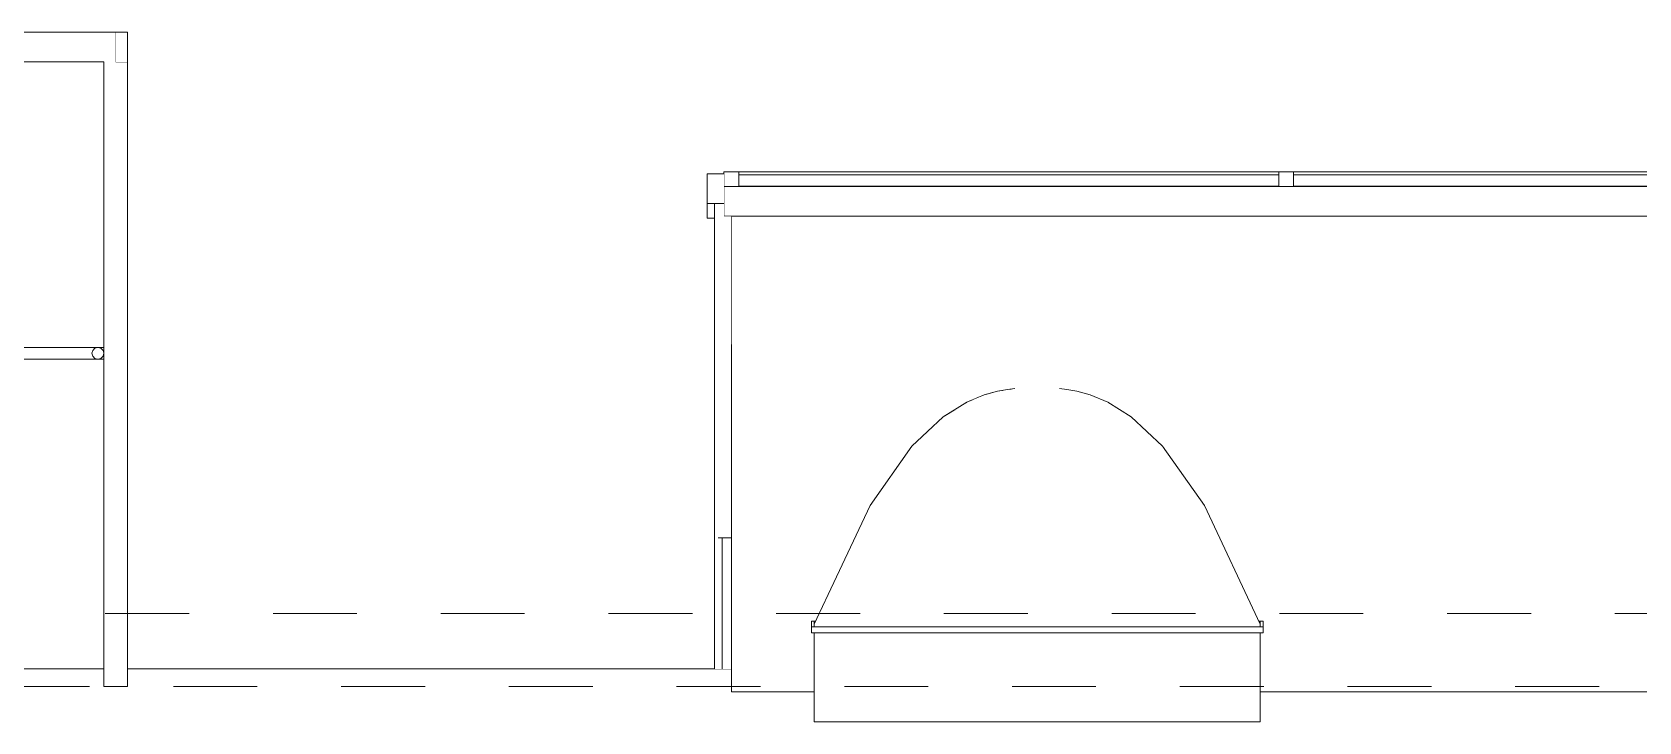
# Model space of a CAD drawing. Header units: millimetres. Extents: x -48147 to 1417267, y -496296 to 18123.
# Drawn here: x 1398911 to 1401615, y -475132 to -473973 of the extents above; entities that cross this region are included whole.
import ezdxf

# ---------------------------------------------------------------- set-up
doc = ezdxf.new("R2010")
doc.units = ezdxf.units.MM
doc.header["$MEASUREMENT"] = 0
doc.linetypes.add('Dashed', pattern=[2822.222233, 1411.111116, -1411.111116])
doc.linetypes.add('Wipeout_Contour', pattern=[1000, 0, -1000])
for name, color, linetype, lineweight, true_color in [('0_Pen_No__105', 7, 'Continuous', 15, 0xa6a6a6), ('New_A-20-M_Roof_Pen_No__63', 7, 'Continuous', 20, 0x606060), ('New_A-25-M_Wall_Ext_Pen_No__64', 7, 'Continuous', 20, 0x606060)]:
    doc.layers.add(name, color=color, linetype=linetype, lineweight=lineweight, true_color=true_color)
for name, color, linetype, lineweight in [('A-25-M_Wall_Int_Pen_No__2', 8, 'Continuous', 15), ('New_A-20-M_Roof_Pen_No__92', 8, 'Continuous', 13), ('S-280-M_COLUMN.IFC Import_Pen_No__88', 8, 'Continuous', 20), ('S-280-M_STRUCT_FRAME.IFC Import_Pen_No__90', 8, 'Continuous', 20)]:
    doc.layers.add(name, color=color, linetype=linetype, lineweight=lineweight)
for name, color, linetype in [('New_A-20-M_Roof', 7, 'Continuous'), ('New_A-25-M_Wall_Ext', 7, 'Continuous'), ('S-280-M_COLUMN.IFC Import', 7, 'Continuous'), ('S-280-M_STRUCT_FRAME.IFC Import', 7, 'Continuous')]:
    doc.layers.add(name, color=color, linetype=linetype)

# ---------------------------------------------------------------- blocks, each defined once
blk = doc.blocks.new('Section Elem_76_2', base_point=(1376122.5, -491272.8))
at = {"color": 254, "linetype": 'Wipeout_Contour', "lineweight": 0, "ltscale": 5904790.510427787}
blk.add_wipeout([(1397006.4, -474022.8), (1399051.8, -474022.8), (1399051.8, -473972.8), (1397006.4, -473972.8)], dxfattribs=at).dxf.layer = 'New_A-25-M_Wall_Ext'
at = {"layer": 'New_A-25-M_Wall_Ext_Pen_No__64', "linetype": 'Continuous'}
blk.add_line((1397006.4, -473972.8), (1399051.8, -473972.8), dxfattribs=at)
at = {"color": 254, "linetype": 'Wipeout_Contour', "lineweight": 0, "ltscale": 5909371.277110103}
blk.add_wipeout([(1399031.8, -475072.8), (1399071.8, -475072.8), (1399071.8, -474022.8), (1399031.8, -474022.8)], dxfattribs=at).dxf.layer = 'New_A-25-M_Wall_Ext'
at = {"layer": 'New_A-25-M_Wall_Ext_Pen_No__64', "linetype": 'Continuous'}
for p, q in [((1399051.8, -474022.8), (1399051.8, -473972.8)), ((1397026.4, -474022.8), (1399031.8, -474022.8)), ((1399051.8, -474022.8), (1399071.8, -474022.8)), ((1399071.8, -475072.8), (1399071.8, -474022.8)), ((1399031.8, -475072.8), (1399071.8, -475072.8))]:
    blk.add_line(p, q, dxfattribs=at)
at = {"color": 254, "linetype": 'Wipeout_Contour', "lineweight": 0, "ltscale": 5905416.61173059}
blk.add_wipeout([(1397026.4, -474504.2), (1399016.8, -474504.2), (1399021.8, -474502.8), (1397026.4, -474502.8)], dxfattribs=at).dxf.layer = 'New_A-25-M_Wall_Ext'
at = {"color": 254, "linetype": 'Wipeout_Contour', "lineweight": 0, "ltscale": 5909223.546405271}
blk.add_wipeout([(1399021.8, -474502.8), (1399026.8, -474504.2), (1399031.8, -474504.2), (1399031.8, -474502.8)], dxfattribs=at).dxf.layer = 'New_A-25-M_Wall_Ext'
at = {"color": 254, "linetype": 'Wipeout_Contour', "lineweight": 0, "ltscale": 5909234.739934802}
blk.add_wipeout([(1399026.8, -474504.2), (1399030.5, -474507.8), (1399031.8, -474507.8), (1399031.8, -474504.2)], dxfattribs=at).dxf.layer = 'New_A-25-M_Wall_Ext'
at = {"color": 254, "linetype": 'Wipeout_Contour', "lineweight": 0, "ltscale": 5905411.623755106}
blk.add_wipeout([(1397026.4, -474507.8), (1399013.1, -474507.8), (1399016.8, -474504.2), (1397026.4, -474504.2)], dxfattribs=at).dxf.layer = 'New_A-25-M_Wall_Ext'
at = {"color": 254, "linetype": 'Wipeout_Contour', "lineweight": 0, "ltscale": 4431932.544400492}
blk.add_wipeout([(1399030.5, -474507.8), (1399031.8, -474512.8), (1399031.8, -474507.8)], dxfattribs=at).dxf.layer = 'New_A-25-M_Wall_Ext'
at = {"color": 254, "linetype": 'Wipeout_Contour', "lineweight": 0, "ltscale": 5905412.454500668}
blk.add_wipeout([(1397026.4, -474512.8), (1399011.8, -474512.8), (1399013.1, -474507.8), (1397026.4, -474507.8)], dxfattribs=at).dxf.layer = 'New_A-25-M_Wall_Ext'
at = {"color": 254, "linetype": 'Wipeout_Contour', "lineweight": 0, "ltscale": 4431939.289600294}
blk.add_wipeout([(1399030.5, -474517.8), (1399031.8, -474517.8), (1399031.8, -474512.8)], dxfattribs=at).dxf.layer = 'New_A-25-M_Wall_Ext'
at = {"color": 254, "linetype": 'Wipeout_Contour', "lineweight": 0, "ltscale": 5905418.882679004}
blk.add_wipeout([(1399011.8, -474512.8), (1397026.4, -474512.8), (1397026.4, -474517.8), (1399013.1, -474517.8)], dxfattribs=at).dxf.layer = 'New_A-25-M_Wall_Ext'
at = {"color": 254, "linetype": 'Wipeout_Contour', "lineweight": 0, "ltscale": 5909252.290651065}
blk.add_wipeout([(1399030.5, -474517.8), (1399026.8, -474521.5), (1399031.8, -474521.5), (1399031.8, -474517.8)], dxfattribs=at).dxf.layer = 'New_A-25-M_Wall_Ext'
at = {"layer": 'New_A-25-M_Wall_Ext_Pen_No__64', "linetype": 'Continuous'}
blk.add_line((1397026.4, -474502.8), (1399031.8, -474502.8), dxfattribs=at)
at = {"color": 254, "linetype": 'Wipeout_Contour', "lineweight": 0, "ltscale": 5905429.185841383}
blk.add_wipeout([(1399013.1, -474517.8), (1397026.4, -474517.8), (1397026.4, -474521.5), (1399016.8, -474521.5)], dxfattribs=at).dxf.layer = 'New_A-25-M_Wall_Ext'
at = {"color": 254, "linetype": 'Wipeout_Contour', "lineweight": 0, "ltscale": 5909247.521171138}
blk.add_wipeout([(1399026.8, -474521.5), (1399021.8, -474522.8), (1399031.8, -474522.8), (1399031.8, -474521.5)], dxfattribs=at).dxf.layer = 'New_A-25-M_Wall_Ext'
at = {"color": 254, "linetype": 'Wipeout_Contour', "lineweight": 0, "ltscale": 5905440.601952223}
blk.add_wipeout([(1397026.4, -474521.5), (1397026.4, -474522.8), (1399021.8, -474522.8), (1399016.8, -474521.5)], dxfattribs=at).dxf.layer = 'New_A-25-M_Wall_Ext'
at = {"layer": 'New_A-25-M_Wall_Ext_Pen_No__64', "linetype": 'Continuous'}
for p, q in [((1399031.8, -475072.8), (1399031.8, -474022.8)), ((1397026.4, -474522.8), (1399031.8, -474522.8))]:
    blk.add_line(p, q, dxfattribs=at)
blk = doc.blocks.new('Section Elem_88_2', base_point=(1376122.5, -491272.8))
at = {"color": 254, "linetype": 'Wipeout_Contour', "lineweight": 0, "ltscale": 5908702.517338347}
blk.add_wipeout([(1399051.8, -474022.8), (1399071.8, -474022.8), (1399071.8, -473972.8), (1399051.8, -473972.8)], dxfattribs=at).dxf.layer = 'New_A-25-M_Wall_Ext'
at = {"color": 254, "linetype": 'Wipeout_Contour', "lineweight": 0, "ltscale": 17727636.99585392}
blk.add_wipeout([(1399016.8, -474521.5), (1399021.8, -474522.8), (1399026.8, -474521.5), (1399030.5, -474517.8), (1399031.8, -474512.8), (1399030.5, -474507.8), (1399026.8, -474504.2), (1399021.8, -474502.8), (1399016.8, -474504.2), (1399013.1, -474507.8), (1399011.8, -474512.8), (1399013.1, -474517.8)], dxfattribs=at).dxf.layer = 'New_A-25-M_Wall_Ext'
at = {"layer": 'New_A-25-M_Wall_Ext_Pen_No__64', "linetype": 'Continuous'}
for p, q in [((1399051.8, -473972.8), (1399071.8, -473972.8)), ((1399071.8, -474022.8), (1399071.8, -473972.8)), ((1399011.8, -474512.8), (1399013.1, -474507.8)), ((1399013.1, -474517.8), (1399011.8, -474512.8)), ((1399013.1, -474507.8), (1399016.8, -474504.2)), ((1399016.8, -474521.5), (1399013.1, -474517.8)), ((1399016.8, -474504.2), (1399021.8, -474502.8)), ((1399021.8, -474522.8), (1399016.8, -474521.5)), ((1399021.8, -474502.8), (1399026.8, -474504.2)), ((1399026.8, -474521.5), (1399021.8, -474522.8)), ((1399026.8, -474504.2), (1399030.5, -474507.8)), ((1399030.5, -474517.8), (1399026.8, -474521.5)), ((1399030.5, -474507.8), (1399031.8, -474512.8)), ((1399031.8, -474512.8), (1399030.5, -474517.8))]:
    blk.add_line(p, q, dxfattribs=at)
blk = doc.blocks.new('Section Elem_273_2', base_point=(1376122.5, -491272.8))
at = {"layer": 'New_A-20-M_Roof_Pen_No__92', "linetype": 'Continuous'}
for p, q in [((1397729.1, -475043.3), (1399031.8, -475043.3)), ((1399071.8, -475043.3), (1400087.7, -475043.3))]:
    blk.add_line(p, q, dxfattribs=at)
blk = doc.blocks.new('Section Elem_278_2', base_point=(1376122.5, -491272.8))
at = {"color": 254, "linetype": 'Wipeout_Contour', "lineweight": 0, "ltscale": 5914630.301639558}
blk.add_wipeout([(1401008.7, -474207.7), (1400100.3, -474207.7), (1400100.3, -474212.7), (1401008.7, -474212.7)], dxfattribs=at).dxf.layer = 'New_A-20-M_Roof'
at = {"color": 254, "linetype": 'Wipeout_Contour', "lineweight": 0, "ltscale": 5918166.560398478}
blk.add_wipeout([(1401033.7, -474207.7), (1401033.7, -474212.7), (1401942, -474212.7), (1401942, -474207.7)], dxfattribs=at).dxf.layer = 'New_A-20-M_Roof'
at = {"color": 254, "linetype": 'Wipeout_Contour', "lineweight": 0, "ltscale": 5921703.061109692}
blk.add_wipeout([(1401967, -474207.7), (1401967, -474212.7), (1402875.3, -474212.7), (1402875.3, -474207.7)], dxfattribs=at).dxf.layer = 'New_A-20-M_Roof'
at = {"color": 254, "linetype": 'Wipeout_Contour', "lineweight": 0, "ltscale": 82856319.37839434}
blk.add_wipeout([(1400087.8, -474282.2), (1400087.8, -475082), (1400227.3, -475082), (1400227.3, -474982.5), (1400222.3, -474982.5), (1400222.3, -474962.9), (1400229.7, -474962.9), (1400321.1, -474768.4), (1400391.4, -474668.9), (1400444.1, -474619.3), (1400483.7, -474594.8), (1400513.3, -474582.6), (1400535.6, -474576.6), (1400552.3, -474573.7), (1400564.8, -474572.2), (1400639.9, -474572.2), (1400652.4, -474573.7), (1400669.1, -474576.6), (1400691.3, -474582.6), (1400721, -474594.8), (1400760.5, -474619.3), (1400813.3, -474668.9), (1400883.6, -474768.4), (1400975, -474962.9), (1400982.3, -474962.9), (1400982.3, -474982.5), (1400977.3, -474982.5), (1400977.3, -475082), (1401679.3, -475082), (1401679.3, -474982.5), (1401674.3, -474982.5), (1401674.3, -474962.9), (1401681.7, -474962.9), (1401773.1, -474768.4), (1401843.4, -474668.9), (1401896.1, -474619.3), (1401935.7, -474594.8), (1401965.3, -474582.6), (1401987.6, -474576.6), (1402004.3, -474573.7), (1402016.8, -474572.2), (1402091.9, -474572.2), (1402104.4, -474573.7), (1402121.1, -474576.6), (1402143.3, -474582.6), (1402173, -474594.8), (1402212.5, -474619.3), (1402265.3, -474668.9), (1402335.6, -474768.4), (1402427, -474962.9), (1402434.3, -474962.9), (1402434.3, -474982.5), (1402429.3, -474982.5), (1402429.3, -475082), (1402887.8, -475082), (1402887.8, -474282.2)], dxfattribs=at).dxf.layer = 'New_A-20-M_Roof'
at = {"layer": 'New_A-20-M_Roof_Pen_No__63', "linetype": 'Continuous'}
for p, q in [((1400087.8, -475082), (1400099.8, -475082)), ((1400099.8, -475082), (1400227.3, -475082)), ((1400977.3, -475082), (1401679.3, -475082)), ((1402429.3, -475082), (1402875.8, -475082)), ((1402875.8, -475082), (1402887.8, -475082))]:
    blk.add_line(p, q, dxfattribs=at)
at = {"color": 254, "linetype": 'Wipeout_Contour', "lineweight": 0, "ltscale": 5918243.09644575}
blk.add_wipeout([(1400075.3, -474282.2), (1402900.3, -474282.2), (1402900.3, -474257.2), (1400075.3, -474257.2)], dxfattribs=at).dxf.layer = 'New_A-20-M_Roof'
at = {"layer": 'New_A-20-M_Roof_Pen_No__63', "linetype": 'Continuous'}
for p, q in [((1400075.3, -474282.2), (1402900.3, -474282.2)), ((1400087.8, -475082), (1400087.8, -474282.2)), ((1402887.8, -475082), (1402887.8, -474282.2))]:
    blk.add_line(p, q, dxfattribs=at)
at = {"color": 254, "linetype": 'Wipeout_Contour', "lineweight": 0, "ltscale": 5918211.044945532}
blk.add_wipeout([(1400075.3, -474257.2), (1402900.3, -474257.2), (1402900.3, -474232.2), (1400075.3, -474232.2)], dxfattribs=at).dxf.layer = 'New_A-20-M_Roof'
at = {"layer": 'New_A-20-M_Roof_Pen_No__63', "linetype": 'Continuous'}
for p, q in [((1400075.3, -474207.4), (1400075.3, -474232.2)), ((1402900.3, -474232.2), (1402900.3, -474207.4)), ((1400075.3, -474257.2), (1400075.3, -474232.2)), ((1402900.3, -474257.2), (1402900.3, -474232.2)), ((1400075.3, -474282.2), (1400075.3, -474257.2)), ((1402900.3, -474282.2), (1402900.3, -474257.2))]:
    blk.add_line(p, q, dxfattribs=at)
at = {"color": 254, "linetype": 'Wipeout_Contour', "lineweight": 0, "ltscale": 5914645.817133895}
blk.add_wipeout([(1400100.3, -474231.9), (1401008.7, -474231.9), (1401008.7, -474212.7), (1400100.3, -474212.7)], dxfattribs=at).dxf.layer = 'New_A-20-M_Roof'
at = {"color": 254, "linetype": 'Wipeout_Contour', "lineweight": 0, "ltscale": 5918182.066594367}
blk.add_wipeout([(1401033.7, -474212.7), (1401033.7, -474231.9), (1401942, -474231.9), (1401942, -474212.7)], dxfattribs=at).dxf.layer = 'New_A-20-M_Roof'
at = {"color": 254, "linetype": 'Wipeout_Contour', "lineweight": 0, "ltscale": 5921718.558046078}
blk.add_wipeout([(1401967, -474212.7), (1401967, -474231.9), (1402875.3, -474231.9), (1402875.3, -474212.7)], dxfattribs=at).dxf.layer = 'New_A-20-M_Roof'
at = {"layer": 'New_A-20-M_Roof_Pen_No__63', "linetype": 'Continuous'}
for p, q in [((1402900.3, -474207.4), (1400075.3, -474207.4)), ((1400100.3, -474231.9), (1400100.3, -474207.7)), ((1400100.3, -474207.7), (1401008.7, -474207.7)), ((1401008.7, -474212.7), (1400100.3, -474212.7)), ((1401008.7, -474207.7), (1401008.7, -474231.9)), ((1401033.7, -474231.9), (1401033.7, -474207.7)), ((1401033.7, -474207.7), (1401942, -474207.7)), ((1401942, -474212.7), (1401033.7, -474212.7)), ((1401942, -474207.7), (1401942, -474231.9)), ((1401967, -474231.9), (1401967, -474207.7)), ((1401967, -474207.7), (1402875.3, -474207.7)), ((1402875.3, -474212.7), (1401967, -474212.7)), ((1402875.3, -474207.7), (1402875.3, -474231.9)), ((1400075.3, -474232.2), (1402900.3, -474232.2)), ((1401008.7, -474231.9), (1400100.3, -474231.9)), ((1401942, -474231.9), (1401033.7, -474231.9)), ((1402875.3, -474231.9), (1401967, -474231.9))]:
    blk.add_line(p, q, dxfattribs=at)
blk = doc.blocks.new('Section Elem_280_2', base_point=(1376122.5, -491272.8))
at = {"color": 254, "linetype": 'Wipeout_Contour', "lineweight": 0, "ltscale": 5915899.220198822}
blk.add_wipeout([(1400227.3, -474982.5), (1400227.3, -475132.4), (1400977.3, -475132.4), (1400977.3, -474982.5)], dxfattribs=at).dxf.layer = 'New_A-20-M_Roof'
at = {"layer": 'New_A-20-M_Roof_Pen_No__63', "linetype": 'Continuous'}
for p, q in [((1400227.3, -475132.4), (1400239.3, -475132.4)), ((1400239.3, -475132.4), (1400965.3, -475132.4)), ((1400965.3, -475132.4), (1400977.3, -475132.4))]:
    blk.add_line(p, q, dxfattribs=at)
at = {"color": 254, "linetype": 'Wipeout_Contour', "lineweight": 0, "ltscale": 5915799.69512361}
blk.add_wipeout([(1400222.3, -474982.5), (1400982.3, -474982.5), (1400982.3, -474977.5), (1400222.3, -474977.5)], dxfattribs=at).dxf.layer = 'New_A-20-M_Roof'
at = {"color": 254, "linetype": 'Wipeout_Contour', "lineweight": 0, "ltscale": 5915793.272455283}
blk.add_wipeout([(1400222.3, -474977.5), (1400982.3, -474977.5), (1400982.3, -474972.5), (1400222.3, -474972.5)], dxfattribs=at).dxf.layer = 'New_A-20-M_Roof'
at = {"color": 254, "linetype": 'Wipeout_Contour', "lineweight": 0, "ltscale": 4435772.140703971}
blk.add_wipeout([(1400229.7, -474963), (1400227.3, -474963), (1400227.3, -474968)], dxfattribs=at).dxf.layer = 'New_A-20-M_Roof'
at = {"color": 254, "linetype": 'Wipeout_Contour', "lineweight": 0, "ltscale": 4437897.558823349}
blk.add_wipeout([(1400975, -474963), (1400977.3, -474968), (1400977.3, -474963)], dxfattribs=at).dxf.layer = 'New_A-20-M_Roof'
at = {"color": 254, "linetype": 'Wipeout_Contour', "lineweight": 0, "ltscale": 17747345.04756387}
blk.add_wipeout([(1400222.3, -474972.5), (1400982.3, -474972.5), (1400982.3, -474962.9), (1400975, -474962.9), (1400975, -474963), (1400977.3, -474963), (1400977.3, -474972.4), (1400227.3, -474972.4), (1400227.3, -474963), (1400229.7, -474963), (1400229.7, -474962.9), (1400222.3, -474962.9)], dxfattribs=at).dxf.layer = 'New_A-20-M_Roof'
at = {"color": 254, "linetype": 'Wipeout_Contour', "lineweight": 0, "ltscale": 7393566.81123313}
blk.add_wipeout([(1400229.7, -474972.4), (1400229.7, -474972.4), (1400243.6, -474972.4), (1400883.6, -474775.4), (1400321.1, -474775.4)], dxfattribs=at).dxf.layer = 'New_A-20-M_Roof'
at = {"color": 254, "linetype": 'Wipeout_Contour', "lineweight": 0, "ltscale": 4437058.599532072}
blk.add_wipeout([(1400883.6, -474775.4), (1400243.6, -474972.4), (1400975, -474972.4)], dxfattribs=at).dxf.layer = 'New_A-20-M_Roof'
at = {"color": 254, "linetype": 'Wipeout_Contour', "lineweight": 0, "ltscale": 4435823.829064854}
blk.add_wipeout([(1400227.3, -474968), (1400321.1, -474775.4), (1400321.1, -474768.4)], dxfattribs=at).dxf.layer = 'New_A-20-M_Roof'
at = {"color": 254, "linetype": 'Wipeout_Contour', "lineweight": 0, "ltscale": 5916899.914031297}
blk.add_wipeout([(1400883.6, -474768.4), (1400883.6, -474775.4), (1400975, -474972.4), (1400975.1, -474972.4)], dxfattribs=at).dxf.layer = 'New_A-20-M_Roof'
at = {"color": 254, "linetype": 'Wipeout_Contour', "lineweight": 0, "ltscale": 5917052.082459068}
blk.add_wipeout([(1400977.3, -474968), (1400883.6, -474768.4), (1400975.1, -474972.4), (1400977.3, -474972.4)], dxfattribs=at).dxf.layer = 'New_A-20-M_Roof'
at = {"color": 254, "linetype": 'Wipeout_Contour', "lineweight": 0, "ltscale": 5914396.985582347}
blk.add_wipeout([(1400227.3, -474972.4), (1400229.7, -474972.4), (1400321.1, -474775.4), (1400227.3, -474968)], dxfattribs=at).dxf.layer = 'New_A-20-M_Roof'
at = {"layer": 'New_A-20-M_Roof_Pen_No__63', "linetype": 'Continuous'}
for p, q in [((1400229.7, -474962.9), (1400222.3, -474962.9)), ((1400222.3, -474962.9), (1400222.3, -474972.5)), ((1400222.3, -474972.5), (1400982.3, -474972.5)), ((1400222.3, -474977.5), (1400222.3, -474972.5)), ((1400222.3, -474982.5), (1400222.3, -474977.5)), ((1400222.3, -474982.5), (1400982.3, -474982.5)), ((1400227.3, -474972.4), (1400227.3, -474963)), ((1400227.3, -474963), (1400229.7, -474963)), ((1400977.3, -474972.4), (1400227.3, -474972.4)), ((1400227.3, -475132.4), (1400227.3, -474982.5)), ((1400982.3, -474962.9), (1400975, -474962.9)), ((1400975, -474963), (1400977.3, -474963)), ((1400977.3, -474963), (1400977.3, -474972.4)), ((1400977.3, -475132.4), (1400977.3, -474982.5)), ((1400982.3, -474972.5), (1400982.3, -474962.9)), ((1400982.3, -474977.5), (1400982.3, -474972.5)), ((1400982.3, -474982.5), (1400982.3, -474977.5))]:
    blk.add_line(p, q, dxfattribs=at)
at = {"color": 254, "linetype": 'Wipeout_Contour', "lineweight": 0, "ltscale": 4436321.559556181}
blk.add_wipeout([(1400321.1, -474775.4), (1400813.3, -474674.2), (1400391.4, -474674.2)], dxfattribs=at).dxf.layer = 'New_A-20-M_Roof'
at = {"color": 254, "linetype": 'Wipeout_Contour', "lineweight": 0, "ltscale": 4436819.834795595}
blk.add_wipeout([(1400813.3, -474674.2), (1400321.1, -474775.4), (1400883.6, -474775.4)], dxfattribs=at).dxf.layer = 'New_A-20-M_Roof'
at = {"color": 254, "linetype": 'Wipeout_Contour', "lineweight": 0, "ltscale": 4435917.240835361}
blk.add_wipeout([(1400391.4, -474668.9), (1400321.1, -474768.4), (1400391.4, -474674.2)], dxfattribs=at).dxf.layer = 'New_A-20-M_Roof'
at = {"color": 254, "linetype": 'Wipeout_Contour', "lineweight": 0, "ltscale": 4437252.287261122}
blk.add_wipeout([(1400813.3, -474668.9), (1400813.3, -474674.2), (1400883.6, -474775.4)], dxfattribs=at).dxf.layer = 'New_A-20-M_Roof'
at = {"color": 254, "linetype": 'Wipeout_Contour', "lineweight": 0, "ltscale": 4435886.093691126}
blk.add_wipeout([(1400321.1, -474768.4), (1400321.1, -474775.4), (1400391.4, -474674.2)], dxfattribs=at).dxf.layer = 'New_A-20-M_Roof'
at = {"color": 254, "linetype": 'Wipeout_Contour', "lineweight": 0, "ltscale": 4437348.450076086}
blk.add_wipeout([(1400883.6, -474768.4), (1400813.3, -474668.9), (1400883.6, -474775.4)], dxfattribs=at).dxf.layer = 'New_A-20-M_Roof'
at = {"layer": 'New_A-20-M_Roof_Pen_No__63', "linetype": 'Continuous'}
for p, q in [((1400227.3, -474968), (1400321.1, -474768.4)), ((1400977.3, -474968), (1400883.6, -474768.4))]:
    blk.add_line(p, q, dxfattribs=at)
at = {"color": 254, "linetype": 'Wipeout_Contour', "lineweight": 0, "ltscale": 4436322.991122084}
blk.add_wipeout([(1400444.1, -474623.3), (1400391.4, -474674.2), (1400760.5, -474623.3)], dxfattribs=at).dxf.layer = 'New_A-20-M_Roof'
at = {"color": 254, "linetype": 'Wipeout_Contour', "lineweight": 0, "ltscale": 4436688.55189134}
blk.add_wipeout([(1400760.5, -474623.3), (1400391.4, -474674.2), (1400813.3, -474674.2)], dxfattribs=at).dxf.layer = 'New_A-20-M_Roof'
at = {"color": 254, "linetype": 'Wipeout_Contour', "lineweight": 0, "ltscale": 4436019.559317649}
blk.add_wipeout([(1400391.4, -474668.9), (1400444.1, -474623.3), (1400444.1, -474619.3)], dxfattribs=at).dxf.layer = 'New_A-20-M_Roof'
at = {"color": 254, "linetype": 'Wipeout_Contour', "lineweight": 0, "ltscale": 4437021.094194608}
blk.add_wipeout([(1400760.5, -474623.3), (1400813.3, -474674.2), (1400760.5, -474619.3)], dxfattribs=at).dxf.layer = 'New_A-20-M_Roof'
at = {"color": 254, "linetype": 'Wipeout_Contour', "lineweight": 0, "ltscale": 4435988.424907839}
blk.add_wipeout([(1400391.4, -474668.9), (1400391.4, -474674.2), (1400444.1, -474623.3)], dxfattribs=at).dxf.layer = 'New_A-20-M_Roof'
at = {"color": 254, "linetype": 'Wipeout_Contour', "lineweight": 0, "ltscale": 4437084.977805555}
blk.add_wipeout([(1400760.5, -474619.3), (1400813.3, -474674.2), (1400813.3, -474668.9)], dxfattribs=at).dxf.layer = 'New_A-20-M_Roof'
at = {"layer": 'New_A-20-M_Roof_Pen_No__63', "linetype": 'Continuous'}
for p, q in [((1400321.1, -474768.4), (1400391.4, -474668.9)), ((1400883.6, -474768.4), (1400813.3, -474668.9))]:
    blk.add_line(p, q, dxfattribs=at)
at = {"color": 254, "linetype": 'Wipeout_Contour', "lineweight": 0, "ltscale": 4436340.182325768}
blk.add_wipeout([(1400444.1, -474623.3), (1400721, -474597.7), (1400483.7, -474597.7)], dxfattribs=at).dxf.layer = 'New_A-20-M_Roof'
at = {"color": 254, "linetype": 'Wipeout_Contour', "lineweight": 0, "ltscale": 4436610.233914462}
blk.add_wipeout([(1400721, -474597.7), (1400444.1, -474623.3), (1400760.5, -474623.3)], dxfattribs=at).dxf.layer = 'New_A-20-M_Roof'
at = {"color": 254, "linetype": 'Wipeout_Contour', "lineweight": 0, "ltscale": 4436112.424088083}
blk.add_wipeout([(1400483.7, -474594.8), (1400444.1, -474619.3), (1400483.7, -474597.7)], dxfattribs=at).dxf.layer = 'New_A-20-M_Roof'
at = {"color": 254, "linetype": 'Wipeout_Contour', "lineweight": 0, "ltscale": 4436863.814072898}
blk.add_wipeout([(1400721, -474594.8), (1400721, -474597.7), (1400760.5, -474623.3)], dxfattribs=at).dxf.layer = 'New_A-20-M_Roof'
at = {"color": 254, "linetype": 'Wipeout_Contour', "lineweight": 0, "ltscale": 4436085.316701632}
blk.add_wipeout([(1400444.1, -474619.3), (1400444.1, -474623.3), (1400483.7, -474597.7)], dxfattribs=at).dxf.layer = 'New_A-20-M_Roof'
at = {"color": 254, "linetype": 'Wipeout_Contour', "lineweight": 0, "ltscale": 4436907.50578009}
blk.add_wipeout([(1400721, -474594.8), (1400760.5, -474623.3), (1400760.5, -474619.3)], dxfattribs=at).dxf.layer = 'New_A-20-M_Roof'
at = {"layer": 'New_A-20-M_Roof_Pen_No__63', "linetype": 'Continuous'}
for p, q in [((1400391.4, -474668.9), (1400444.1, -474619.3)), ((1400813.3, -474668.9), (1400760.5, -474619.3))]:
    blk.add_line(p, q, dxfattribs=at)
at = {"color": 254, "linetype": 'Wipeout_Contour', "lineweight": 0, "ltscale": 4436361.132446666}
blk.add_wipeout([(1400483.7, -474597.7), (1400691.3, -474584.8), (1400513.3, -474584.8)], dxfattribs=at).dxf.layer = 'New_A-20-M_Roof'
at = {"color": 254, "linetype": 'Wipeout_Contour', "lineweight": 0, "ltscale": 4436561.565083992}
blk.add_wipeout([(1400691.3, -474584.8), (1400483.7, -474597.7), (1400721, -474597.7)], dxfattribs=at).dxf.layer = 'New_A-20-M_Roof'
at = {"color": 254, "linetype": 'Wipeout_Contour', "lineweight": 0, "ltscale": 4436169.86742709}
blk.add_wipeout([(1400483.7, -474594.8), (1400488, -474593.3), (1400513.3, -474582.6)], dxfattribs=at).dxf.layer = 'New_A-20-M_Roof'
at = {"color": 254, "linetype": 'Wipeout_Contour', "lineweight": 0, "ltscale": 5915660.883439967}
blk.add_wipeout([(1400691.3, -474582.6), (1400691.3, -474584.8), (1400721, -474597.7), (1400691.4, -474582.6)], dxfattribs=at).dxf.layer = 'New_A-20-M_Roof'
at = {"color": 254, "linetype": 'Wipeout_Contour', "lineweight": 0, "ltscale": 4436193.745584889}
blk.add_wipeout([(1400513.3, -474582.6), (1400488, -474593.3), (1400513.3, -474584.8)], dxfattribs=at).dxf.layer = 'New_A-20-M_Roof'
at = {"color": 254, "linetype": 'Wipeout_Contour', "lineweight": 0, "ltscale": 4436784.491270907}
blk.add_wipeout([(1400721, -474594.8), (1400691.4, -474582.6), (1400721, -474597.7)], dxfattribs=at).dxf.layer = 'New_A-20-M_Roof'
at = {"layer": 'New_A-20-M_Roof_Pen_No__63', "linetype": 'Continuous'}
blk.add_line((1400760.5, -474619.3), (1400721, -474594.8), dxfattribs=at)
at = {"color": 254, "linetype": 'Wipeout_Contour', "lineweight": 0, "ltscale": 4436168.046031805}
blk.add_wipeout([(1400483.7, -474594.8), (1400483.7, -474597.7), (1400513.3, -474584.8)], dxfattribs=at).dxf.layer = 'New_A-20-M_Roof'
at = {"layer": 'New_A-20-M_Roof_Pen_No__63', "linetype": 'Continuous'}
blk.add_line((1400444.1, -474619.3), (1400483.7, -474594.8), dxfattribs=at)
at = {"color": 254, "linetype": 'Wipeout_Contour', "lineweight": 0, "ltscale": 4436380.872847334}
blk.add_wipeout([(1400513.3, -474584.8), (1400669.1, -474578.3), (1400535.6, -474578.3)], dxfattribs=at).dxf.layer = 'New_A-20-M_Roof'
at = {"color": 254, "linetype": 'Wipeout_Contour', "lineweight": 0, "ltscale": 4436530.097699816}
blk.add_wipeout([(1400669.1, -474578.3), (1400513.3, -474584.8), (1400691.3, -474584.8)], dxfattribs=at).dxf.layer = 'New_A-20-M_Roof'
at = {"color": 254, "linetype": 'Wipeout_Contour', "lineweight": 0, "ltscale": 5914991.344901946}
blk.add_wipeout([(1400513.4, -474582.6), (1400535.6, -474578.3), (1400535.6, -474576.6), (1400513.5, -474582.5)], dxfattribs=at).dxf.layer = 'New_A-20-M_Roof'
at = {"color": 254, "linetype": 'Wipeout_Contour', "lineweight": 0, "ltscale": 4436675.523404542}
blk.add_wipeout([(1400669.1, -474578.3), (1400691.3, -474584.8), (1400669.1, -474576.6)], dxfattribs=at).dxf.layer = 'New_A-20-M_Roof'
at = {"color": 254, "linetype": 'Wipeout_Contour', "lineweight": 0, "ltscale": 5914973.720335159}
blk.add_wipeout([(1400513.3, -474582.6), (1400513.3, -474584.8), (1400535.6, -474578.3), (1400513.4, -474582.6)], dxfattribs=at).dxf.layer = 'New_A-20-M_Roof'
at = {"color": 254, "linetype": 'Wipeout_Contour', "lineweight": 0, "ltscale": 5915603.236678011}
blk.add_wipeout([(1400669.1, -474576.6), (1400691.3, -474584.8), (1400691.3, -474582.6), (1400691.1, -474582.5)], dxfattribs=at).dxf.layer = 'New_A-20-M_Roof'
at = {"layer": 'New_A-20-M_Roof_Pen_No__63', "linetype": 'Continuous'}
for p, q in [((1400483.7, -474594.8), (1400513.3, -474582.6)), ((1400721, -474594.8), (1400691.3, -474582.6))]:
    blk.add_line(p, q, dxfattribs=at)
at = {"color": 254, "linetype": 'Wipeout_Contour', "lineweight": 0, "ltscale": 4436397.691904285}
blk.add_wipeout([(1400535.6, -474578.3), (1400652.4, -474574.9), (1400552.3, -474574.9)], dxfattribs=at).dxf.layer = 'New_A-20-M_Roof'
at = {"color": 254, "linetype": 'Wipeout_Contour', "lineweight": 0, "ltscale": 4436509.014144833}
blk.add_wipeout([(1400652.4, -474574.9), (1400535.6, -474578.3), (1400669.1, -474578.3)], dxfattribs=at).dxf.layer = 'New_A-20-M_Roof'
at = {"color": 254, "linetype": 'Wipeout_Contour', "lineweight": 0, "ltscale": 4436301.258215804}
blk.add_wipeout([(1400535.6, -474576.6), (1400552.3, -474574.9), (1400552.3, -474573.7)], dxfattribs=at).dxf.layer = 'New_A-20-M_Roof'
at = {"color": 254, "linetype": 'Wipeout_Contour', "lineweight": 0, "ltscale": 4436618.752519827}
blk.add_wipeout([(1400652.4, -474574.9), (1400669.1, -474578.3), (1400652.4, -474573.7)], dxfattribs=at).dxf.layer = 'New_A-20-M_Roof'
at = {"color": 254, "linetype": 'Wipeout_Contour', "lineweight": 0, "ltscale": 4436287.902358864}
blk.add_wipeout([(1400535.6, -474578.3), (1400552.3, -474574.9), (1400535.6, -474576.6)], dxfattribs=at).dxf.layer = 'New_A-20-M_Roof'
at = {"color": 254, "linetype": 'Wipeout_Contour', "lineweight": 0, "ltscale": 4436634.260461418}
blk.add_wipeout([(1400652.4, -474573.7), (1400669.1, -474578.3), (1400669.1, -474576.6)], dxfattribs=at).dxf.layer = 'New_A-20-M_Roof'
at = {"layer": 'New_A-20-M_Roof_Pen_No__63', "linetype": 'Continuous'}
for p, q in [((1400513.3, -474582.6), (1400535.6, -474576.6)), ((1400691.3, -474582.6), (1400669.1, -474576.6))]:
    blk.add_line(p, q, dxfattribs=at)
at = {"color": 254, "linetype": 'Wipeout_Contour', "lineweight": 0, "ltscale": 4436411.313035316}
blk.add_wipeout([(1400564.8, -474573.2), (1400552.3, -474574.9), (1400639.9, -474573.2)], dxfattribs=at).dxf.layer = 'New_A-20-M_Roof'
at = {"color": 254, "linetype": 'Wipeout_Contour', "lineweight": 0, "ltscale": 4436494.459940882}
blk.add_wipeout([(1400639.9, -474573.2), (1400552.3, -474574.9), (1400652.4, -474574.9)], dxfattribs=at).dxf.layer = 'New_A-20-M_Roof'
at = {"color": 254, "linetype": 'Wipeout_Contour', "lineweight": 0, "ltscale": 4436338.895919967}
blk.add_wipeout([(1400552.3, -474573.7), (1400564.8, -474573.2), (1400564.8, -474572.2)], dxfattribs=at).dxf.layer = 'New_A-20-M_Roof'
at = {"color": 254, "linetype": 'Wipeout_Contour', "lineweight": 0, "ltscale": 4436577.190093214}
blk.add_wipeout([(1400639.9, -474572.2), (1400639.9, -474573.2), (1400652.4, -474574.9)], dxfattribs=at).dxf.layer = 'New_A-20-M_Roof'
at = {"color": 254, "linetype": 'Wipeout_Contour', "lineweight": 0, "ltscale": 4436328.719888024}
blk.add_wipeout([(1400552.3, -474573.7), (1400552.3, -474574.9), (1400564.8, -474573.2)], dxfattribs=at).dxf.layer = 'New_A-20-M_Roof'
at = {"color": 254, "linetype": 'Wipeout_Contour', "lineweight": 0, "ltscale": 4436588.301577763}
blk.add_wipeout([(1400639.9, -474572.2), (1400652.4, -474574.9), (1400652.4, -474573.7)], dxfattribs=at).dxf.layer = 'New_A-20-M_Roof'
at = {"color": 254, "linetype": 'Wipeout_Contour', "lineweight": 0, "ltscale": 5915276.714789358}
blk.add_wipeout([(1400564.8, -474573.2), (1400639.9, -474573.2), (1400639.9, -474572.2), (1400564.8, -474572.2)], dxfattribs=at).dxf.layer = 'New_A-20-M_Roof'
at = {"layer": 'New_A-20-M_Roof_Pen_No__63', "linetype": 'Continuous'}
for p, q in [((1400535.6, -474576.6), (1400552.3, -474573.7)), ((1400552.3, -474573.7), (1400564.8, -474572.2)), ((1400652.4, -474573.7), (1400639.9, -474572.2)), ((1400669.1, -474576.6), (1400652.4, -474573.7))]:
    blk.add_line(p, q, dxfattribs=at)
blk = doc.blocks.new('Section Elem_382_2', base_point=(1376122.5, -491272.8))
at = {"color": 254, "linetype": 'Wipeout_Contour', "lineweight": 0, "ltscale": 14783232.23420834}
blk.add_wipeout([(1400075.3, -474261.1), (1400059.4, -474261.1), (1400059.4, -475043.3), (1400072.1, -475043.3), (1400065.4, -474822.8), (1400087.7, -474822.8), (1400087.7, -474497.8), (1400087.8, -474497.8), (1400087.8, -474282.2), (1400075.3, -474282.2)], dxfattribs=at).dxf.layer = 'New_A-20-M_Roof'
at = {"color": 254, "linetype": 'Wipeout_Contour', "lineweight": 0, "ltscale": 7391028.617610465}
blk.add_wipeout([(1400046.9, -474235.9), (1400046.9, -474260.9), (1400075.3, -474260.9), (1400075.3, -474257.2), (1400075.3, -474235.9)], dxfattribs=at).dxf.layer = 'New_A-20-M_Roof'
at = {"color": 254, "linetype": 'Wipeout_Contour', "lineweight": 0, "ltscale": 7390986.966860767}
blk.add_wipeout([(1400075.3, -474210.9), (1400046.9, -474210.9), (1400046.9, -474235.9), (1400075.3, -474235.9), (1400075.3, -474227.5)], dxfattribs=at).dxf.layer = 'New_A-20-M_Roof'
at = {"color": 254, "linetype": 'Wipeout_Contour', "lineweight": 0, "ltscale": 8869251.946347352}
blk.add_wipeout([(1400046.9, -474260.9), (1400046.9, -474285.8), (1400059.4, -474285.8), (1400059.4, -474261.1), (1400075.3, -474261.1), (1400075.3, -474260.9)], dxfattribs=at).dxf.layer = 'New_A-20-M_Roof'
at = {"layer": 'New_A-20-M_Roof_Pen_No__63', "linetype": 'Continuous'}
for p, q in [((1400046.9, -474210.9), (1400075.3, -474210.9)), ((1400046.9, -474235.9), (1400046.9, -474210.9)), ((1400046.9, -474260.9), (1400046.9, -474235.9)), ((1400046.9, -474285.8), (1400046.9, -474260.9)), ((1400046.9, -474260.9), (1400075.3, -474260.9)), ((1400059.4, -474261.1), (1400075.3, -474261.1)), ((1400059.4, -475043.3), (1400059.4, -474261.1)), ((1400059.4, -474285.8), (1400046.9, -474285.8))]:
    blk.add_line(p, q, dxfattribs=at)
blk = doc.blocks.new('Section Elem_621_2', base_point=(1376122.5, -491272.8))
at = {"color": 254, "linetype": 'Wipeout_Contour', "lineweight": 0, "ltscale": 5913760.600210632}
blk.add_wipeout([(1400072.3, -474822.8), (1400072.3, -475043.3), (1400087.7, -475043.3), (1400087.7, -474822.8)], dxfattribs=at).dxf.layer = 'S-280-M_COLUMN.IFC Import'
at = {"color": 254, "linetype": 'Wipeout_Contour', "lineweight": 0, "ltscale": 5913723.803266383}
blk.add_wipeout([(1400072.3, -474822.8), (1400065.4, -474822.8), (1400072.1, -475043.3), (1400072.3, -475043.3)], dxfattribs=at).dxf.layer = 'S-280-M_COLUMN.IFC Import'
at = {"layer": 'S-280-M_COLUMN.IFC Import_Pen_No__88', "linetype": 'Continuous'}
for p, q in [((1400072.3, -474822.8), (1400065.3, -474822.8)), ((1400087.7, -474822.8), (1400072.3, -474822.8)), ((1400072.3, -474822.8), (1400072.3, -475043.3))]:
    blk.add_line(p, q, dxfattribs=at)
blk = doc.blocks.new('Section Elem_622_2', base_point=(1376122.5, -491272.8))
at = {"color": 254, "linetype": 'Wipeout_Contour', "lineweight": 0, "ltscale": 5913814.878992261}
blk.add_wipeout([(1400087.7, -474822.8), (1400087.7, -475081.8), (1400087.8, -475081.8), (1400087.8, -474822.8)], dxfattribs=at).dxf.layer = 'S-280-M_COLUMN.IFC Import'
at = {"layer": 'S-280-M_COLUMN.IFC Import_Pen_No__88', "linetype": 'Continuous'}
blk.add_line((1400087.8, -474822.8), (1400087.7, -474822.8), dxfattribs=at)
at = {"color": 254, "linetype": 'Wipeout_Contour', "lineweight": 0, "ltscale": 4435525.062708022}
blk.add_wipeout([(1400100.2, -475086), (1400100.3, -475086), (1400100.3, -475085.6)], dxfattribs=at).dxf.layer = 'S-280-M_COLUMN.IFC Import'
at = {"layer": 'S-280-M_COLUMN.IFC Import_Pen_No__88', "linetype": 'Continuous'}
blk.add_line((1400087.7, -474822.8), (1400087.7, -475081.8), dxfattribs=at)
blk = doc.blocks.new('Section Elem_623_2', base_point=(1376122.5, -491272.8))
at = {"color": 254, "linetype": 'Wipeout_Contour', "lineweight": 0, "ltscale": 5913252.103447763}
blk.add_wipeout([(1400087.8, -474497.8), (1400087.7, -474497.8), (1400087.7, -474530.8), (1400087.8, -474530.4)], dxfattribs=at).dxf.layer = 'S-280-M_COLUMN.IFC Import'
at = {"layer": 'S-280-M_COLUMN.IFC Import_Pen_No__88', "linetype": 'Continuous'}
for p, q in [((1400087.7, -474497.8), (1400087.7, -474530.8)), ((1400087.8, -474497.8), (1400087.7, -474497.8))]:
    blk.add_line(p, q, dxfattribs=at)
blk = doc.blocks.new('Section Elem_624_2', base_point=(1376122.5, -491272.8))
at = {"color": 254, "linetype": 'Wipeout_Contour', "lineweight": 0, "ltscale": 5913457.547881305}
blk.add_wipeout([(1400087.7, -474530.8), (1400087.7, -474818), (1400087.8, -474817.5), (1400087.8, -474530.4)], dxfattribs=at).dxf.layer = 'S-280-M_STRUCT_FRAME.IFC Import'
at = {"layer": 'S-280-M_STRUCT_FRAME.IFC Import_Pen_No__90', "linetype": 'Continuous'}
blk.add_line((1400087.8, -474530.4), (1400087.7, -474530.8), dxfattribs=at)
at = {"color": 254, "linetype": 'Wipeout_Contour', "lineweight": 0, "ltscale": 5913645.243321661}
blk.add_wipeout([(1400087.7, -474822.8), (1400087.8, -474822.8), (1400087.8, -474817.5), (1400087.7, -474818)], dxfattribs=at).dxf.layer = 'S-280-M_STRUCT_FRAME.IFC Import'
at = {"layer": 'S-280-M_STRUCT_FRAME.IFC Import_Pen_No__90', "linetype": 'Continuous'}
for p, q in [((1400087.7, -474530.8), (1400087.7, -474818)), ((1400087.7, -474818), (1400087.8, -474817.5)), ((1400087.7, -474822.8), (1400087.7, -474818))]:
    blk.add_line(p, q, dxfattribs=at)
blk = doc.blocks.new('S-25 Building Section_STORY_MARKER', base_point=(1376122.5, -491272.8))
at = {"layer": '0_Pen_No__105', "linetype": 'Dashed', "ltscale": 0.1}
blk.add_line((1357662.3, -475072.8), (1413604.9, -475072.8), dxfattribs=at)

msp = doc.modelspace()

# ---------------------------------------------------------------- block references
at = {"layer": 'New_A-25-M_Wall_Ext'}
msp.add_blockref('Section Elem_76_2', (1376122.5, -491272.8), dxfattribs=at)

# ---------------------------------------------------------------- next in the draw order: block references
at = {"layer": 'New_A-20-M_Roof'}
msp.add_blockref('Section Elem_273_2', (1376122.5, -491272.8), dxfattribs=at)
at = {"layer": 'New_A-25-M_Wall_Ext'}
msp.add_blockref('Section Elem_88_2', (1376122.5, -491272.8), dxfattribs=at)

# ---------------------------------------------------------------- next in the draw order: block references
at = {"layer": 'New_A-20-M_Roof'}
msp.add_blockref('Section Elem_278_2', (1376122.5, -491272.8), dxfattribs=at)

# ---------------------------------------------------------------- next in the draw order: block references
for name in ['Section Elem_382_2', 'Section Elem_280_2']:
    msp.add_blockref(name, (1376122.5, -491272.8), dxfattribs=at)

# ---------------------------------------------------------------- next in the draw order: block references
at = {"layer": 'S-280-M_COLUMN.IFC Import'}
for name in ['Section Elem_623_2', 'Section Elem_621_2']:
    msp.add_blockref(name, (1376122.5, -491272.8), dxfattribs=at)

# ---------------------------------------------------------------- next in the draw order: block references
msp.add_blockref('Section Elem_622_2', (1376122.5, -491272.8), dxfattribs=at)

# ---------------------------------------------------------------- next in the draw order: linework, layer by layer
at = {"layer": 'A-25-M_Wall_Int_Pen_No__2', "linetype": 'Dashed', "ltscale": 0.1}
msp.add_line((1360652.1, -474950), (1408945.9, -474950), dxfattribs=at)

# ---------------------------------------------------------------- next in the draw order: block references
at = {"layer": 'S-280-M_STRUCT_FRAME.IFC Import'}
msp.add_blockref('Section Elem_624_2', (1376122.5, -491272.8), dxfattribs=at)

# ---------------------------------------------------------------- next in the draw order: block references
at = {"linetype": 'Continuous', "lineweight": 0}
msp.add_blockref('S-25 Building Section_STORY_MARKER', (1376122.5, -491272.8), dxfattribs=at)

doc.saveas('drawing.dxf')
